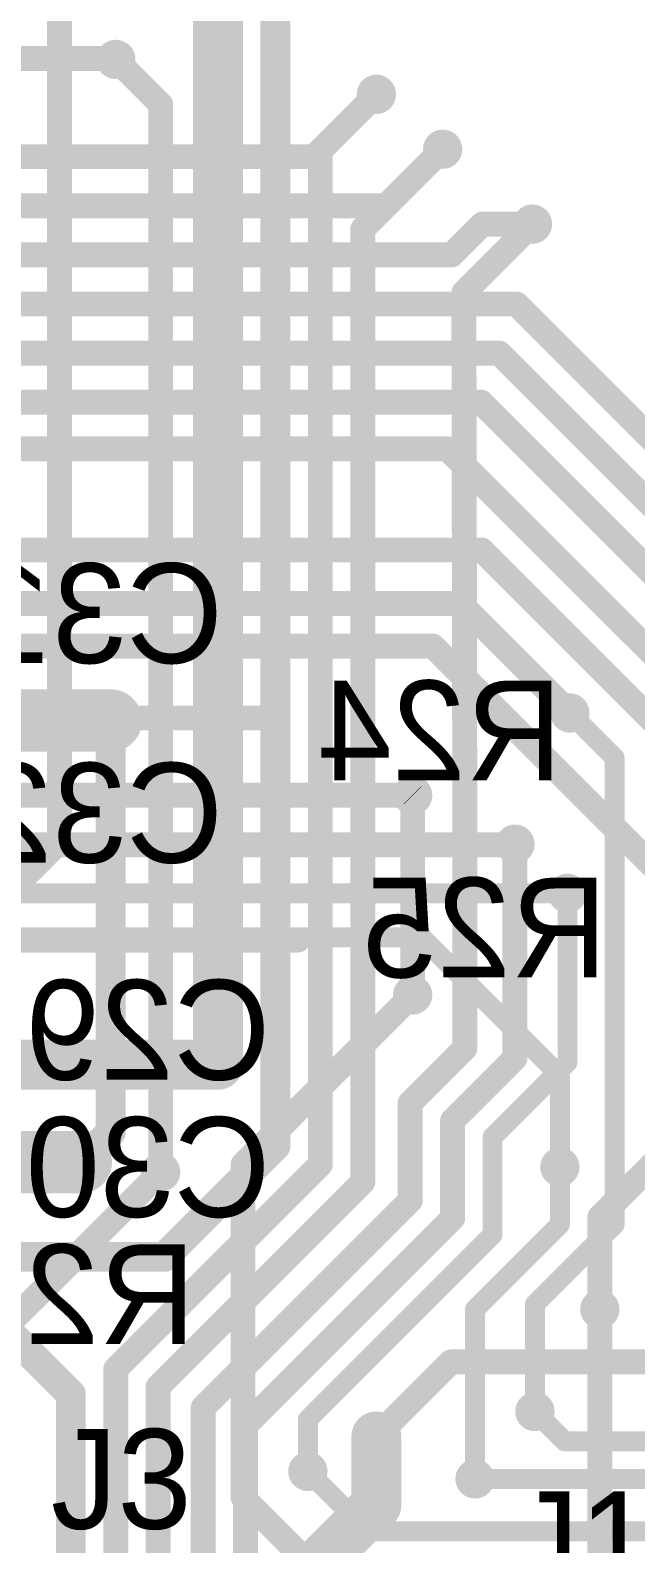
# Model space of a CAD drawing. Header units: millimetres. Extents: x 0.85 to 4.91, y 0.77 to 5.15.
# Drawn here: x 1.224 to 1.466, y 2.584 to 3.191 of the extents above; entities that cross this region are included whole.
import ezdxf

# ---------------------------------------------------------------- set-up
doc = ezdxf.new("R2010")
doc.units = ezdxf.units.MM
doc.header["$MEASUREMENT"] = 0
for name, color, linetype in [('BottomLayer', 5, 'Continuous'), ('BottomOverlay', 54, 'Continuous'), ('MultiLayer', 9, 'Continuous'), ('TopLayer', 1, 'Continuous'), ('TopOverlay', 2, 'Continuous'), ('ViaHoleLayer', 16, 'Continuous')]:
    doc.layers.add(name, color=color, linetype=linetype)

msp = doc.modelspace()

# ---------------------------------------------------------------- linework, layer by layer
at = {"layer": 'BottomLayer'}
for points, const_width in [([(1.299, 2.776), (1.299, 3.375)], 0.02), ([(1.2355, 2.8655), (1.2355, 3.3555)], 0.01), ([(1.322, 2.74346), (1.322, 3.345)], 0.012), ([(1.258, 3.179), (1.276, 3.161)], 0.01), ([(1.34, 3.14255), (1.36245, 3.165)], 0.01), ([(1.276, 2.733), (1.276, 3.161)], 0.01), ([(1.34, 2.736), (1.34, 3.14255)], 0.01), ([(1.357, 3.111), (1.389, 3.143)], 0.01), ([(1.357, 2.72896), (1.357, 3.111)], 0.01), ([(1.39753, 3.08553), (1.425, 3.113)], 0.01), ([(1.39753, 3.082), (1.39753, 3.08553)], 0.01), ([(1.39753, 3.082), (1.39787, 2.89213)], 0.01), ([(1.256, 2.749), (1.256, 2.914)], 0.012), ([(1.44, 2.917), (1.45792, 2.89908)], 0.008), ([(1.45792, 2.71192), (1.45792, 2.89908)], 0.008), ([(1.39787, 2.78254), (1.39787, 2.89213)], 0.01), ([(1.377, 2.804), (1.377, 2.884)], 0.01), ([(1.19405, 2.82405), (1.2355, 2.8655)], 0.01), ([(1.418, 2.77863), (1.418, 2.86442)], 0.01), ([(1.43905, 2.77705), (1.43905, 2.84473)], 0.008), ([(1.376, 2.76067), (1.39787, 2.78254)], 0.01), ([(1.393, 2.75363), (1.418, 2.77863)], 0.01), ([(1.409, 2.747), (1.43905, 2.77705)], 0.008), ([(1.376, 2.7215), (1.376, 2.76067)], 0.01), ([(1.244, 2.737), (1.256, 2.749)], 0.012), ([(1.393, 2.71446), (1.393, 2.75363)], 0.01), ([(1.184, 2.737), (1.244, 2.737)], 0.025), ([(1.27754, 2.699), (1.322, 2.74346)], 0.012), ([(1.409, 2.70783), (1.409, 2.747)], 0.008), ([(1.258, 2.654), (1.34, 2.736)], 0.01), ([(1.436, 2.712), (1.436, 2.735)], 0.008), ([(1.275, 2.64696), (1.357, 2.72896)], 0.01), ([(1.293, 2.6385), (1.376, 2.7215)], 0.01), ([(1.31, 2.63146), (1.393, 2.71446)], 0.01), ([(1.402, 2.678), (1.436, 2.712)], 0.008), ([(1.426, 2.68), (1.45792, 2.71192)], 0.008), ([(1.335, 2.63383), (1.409, 2.70783)], 0.008), ([(1.16483, 2.699), (1.27754, 2.699)], 0.012), ([(1.402, 2.61), (1.402, 2.678)], 0.008), ([(1.426, 2.637), (1.426, 2.68)], 0.008), ([(1.452, 2.514), (1.452, 2.678)], 0.01), ([(1.212, 2.672), (1.24, 2.644)], 0.012), ([(1.258, 2.373), (1.258, 2.654)], 0.01), ([(1.275, 2.38146), (1.275, 2.64696)], 0.01), ([(1.24, 2.36554), (1.24, 2.644)], 0.012), ([(1.293, 2.3875), (1.293, 2.6385)], 0.01), ([(1.31, 2.39454), (1.31, 2.63146)], 0.01), ([(1.335, 2.613), (1.335, 2.63383)], 0.008), ([(1.36245, 2.59945), (1.36245, 2.627)], 0.02), ([(1.336, 2.573), (1.36245, 2.59945)], 0.02)]:
    msp.add_lwpolyline(points, dxfattribs=dict(at, const_width=const_width))
for points, const_width in [([(1.25406, 3.179, 1), (1.26194, 3.179, 1)], 0.00787), ([(1.2555, 3.179, 1), (1.2605, 3.179, 1)], 0.005), ([(1.35851, 3.165, 1), (1.36639, 3.165, 1)], 0.00787), ([(1.35995, 3.165, 1), (1.36495, 3.165, 1)], 0.005), ([(1.2735, 3.161, 1), (1.2785, 3.161, 1)], 0.005), ([(1.2735, 3.161, 1), (1.2785, 3.161, 1)], 0.005), ([(1.38506, 3.143, 1), (1.39294, 3.143, 1)], 0.00787), ([(1.3375, 3.14255, 1), (1.3425, 3.14255, 1)], 0.005), ([(1.3375, 3.14255, 1), (1.3425, 3.14255, 1)], 0.005), ([(1.3865, 3.143, 1), (1.3915, 3.143, 1)], 0.005), ([(1.42106, 3.113, 1), (1.42894, 3.113, 1)], 0.00787), ([(1.3545, 3.111, 1), (1.3595, 3.111, 1)], 0.005), ([(1.3545, 3.111, 1), (1.3595, 3.111, 1)], 0.005), ([(1.4225, 3.113, 1), (1.4275, 3.113, 1)], 0.005), ([(1.39503, 3.08553, 1), (1.40003, 3.08553, 1)], 0.005), ([(1.39503, 3.08553, 1), (1.40003, 3.08553, 1)], 0.005), ([(1.39503, 3.082, 1), (1.40003, 3.082, 1)], 0.005), ([(1.39503, 3.082, 1), (1.40003, 3.082, 1)], 0.005), ([(1.43606, 2.917, 1), (1.44394, 2.917, 1)], 0.00787), ([(1.25206, 2.914, 1), (1.25994, 2.914, 1)], 0.00787), ([(1.253, 2.914, 1), (1.259, 2.914, 1)], 0.006), ([(1.438, 2.917, 1), (1.442, 2.917, 1)], 0.004), ([(1.45592, 2.89908, 1), (1.45992, 2.89908, 1)], 0.004), ([(1.45592, 2.89908, 1), (1.45992, 2.89908, 1)], 0.004), ([(1.39537, 2.89213, 1), (1.40037, 2.89213, 1)], 0.005), ([(1.39537, 2.89213, 1), (1.40037, 2.89213, 1)], 0.005), ([(1.37306, 2.884, 1), (1.38094, 2.884, 1)], 0.00787), ([(1.3745, 2.884, 1), (1.3795, 2.884, 1)], 0.005), ([(1.233, 2.8655, 1), (1.238, 2.8655, 1)], 0.005), ([(1.233, 2.8655, 1), (1.238, 2.8655, 1)], 0.005), ([(1.41406, 2.86442, 1), (1.42194, 2.86442, 1)], 0.00787), ([(1.4155, 2.86442, 1), (1.4205, 2.86442, 1)], 0.005), ([(1.43511, 2.84473, 1), (1.44298, 2.84473, 1)], 0.00787), ([(1.43705, 2.84473, 1), (1.44105, 2.84473, 1)], 0.004), ([(1.37306, 2.804, 1), (1.38094, 2.804, 1)], 0.00787), ([(1.3745, 2.804, 1), (1.3795, 2.804, 1)], 0.005), ([(1.294, 2.776, 1), (1.304, 2.776, 1)], 0.01), ([(1.39537, 2.78254, 1), (1.40037, 2.78254, 1)], 0.005), ([(1.39537, 2.78254, 1), (1.40037, 2.78254, 1)], 0.005), ([(1.29506, 2.776, 1), (1.30294, 2.776, 1)], 0.00787), ([(1.4155, 2.77863, 1), (1.4205, 2.77863, 1)], 0.005), ([(1.4155, 2.77863, 1), (1.4205, 2.77863, 1)], 0.005), ([(1.43705, 2.77705, 1), (1.44105, 2.77705, 1)], 0.004), ([(1.43705, 2.77705, 1), (1.44105, 2.77705, 1)], 0.004), ([(1.3735, 2.76067, 1), (1.3785, 2.76067, 1)], 0.005), ([(1.3735, 2.76067, 1), (1.3785, 2.76067, 1)], 0.005), ([(1.253, 2.749, 1), (1.259, 2.749, 1)], 0.006), ([(1.253, 2.749, 1), (1.259, 2.749, 1)], 0.006), ([(1.3905, 2.75363, 1), (1.3955, 2.75363, 1)], 0.005), ([(1.3905, 2.75363, 1), (1.3955, 2.75363, 1)], 0.005), ([(1.23775, 2.737, 1), (1.25025, 2.737, 1)], 0.0125), ([(1.319, 2.74346, 1), (1.325, 2.74346, 1)], 0.006), ([(1.319, 2.74346, 1), (1.325, 2.74346, 1)], 0.006), ([(1.407, 2.747, 1), (1.411, 2.747, 1)], 0.004), ([(1.407, 2.747, 1), (1.411, 2.747, 1)], 0.004), ([(1.24006, 2.737, 1), (1.24794, 2.737, 1)], 0.00787), ([(1.241, 2.737, 1), (1.247, 2.737, 1)], 0.006), ([(1.43206, 2.735, 1), (1.43994, 2.735, 1)], 0.00787), ([(1.27206, 2.733, 1), (1.27994, 2.733, 1)], 0.00787), ([(1.2735, 2.733, 1), (1.2785, 2.733, 1)], 0.005), ([(1.3375, 2.736, 1), (1.3425, 2.736, 1)], 0.005), ([(1.3375, 2.736, 1), (1.3425, 2.736, 1)], 0.005), ([(1.434, 2.735, 1), (1.438, 2.735, 1)], 0.004), ([(1.3545, 2.72896, 1), (1.3595, 2.72896, 1)], 0.005), ([(1.3545, 2.72896, 1), (1.3595, 2.72896, 1)], 0.005), ([(1.3735, 2.7215, 1), (1.3785, 2.7215, 1)], 0.005), ([(1.3735, 2.7215, 1), (1.3785, 2.7215, 1)], 0.005), ([(1.3905, 2.71446, 1), (1.3955, 2.71446, 1)], 0.005), ([(1.3905, 2.71446, 1), (1.3955, 2.71446, 1)], 0.005), ([(1.434, 2.712, 1), (1.438, 2.712, 1)], 0.004), ([(1.434, 2.712, 1), (1.438, 2.712, 1)], 0.004), ([(1.45592, 2.71192, 1), (1.45992, 2.71192, 1)], 0.004), ([(1.45592, 2.71192, 1), (1.45992, 2.71192, 1)], 0.004), ([(1.407, 2.70783, 1), (1.411, 2.70783, 1)], 0.004), ([(1.407, 2.70783, 1), (1.411, 2.70783, 1)], 0.004), ([(1.27454, 2.699, 1), (1.28054, 2.699, 1)], 0.006), ([(1.27454, 2.699, 1), (1.28054, 2.699, 1)], 0.006), ([(1.4, 2.678, 1), (1.404, 2.678, 1)], 0.004), ([(1.4, 2.678, 1), (1.404, 2.678, 1)], 0.004), ([(1.424, 2.68, 1), (1.428, 2.68, 1)], 0.004), ([(1.424, 2.68, 1), (1.428, 2.68, 1)], 0.004), ([(1.44806, 2.678, 1), (1.45594, 2.678, 1)], 0.00787), ([(1.4495, 2.678, 1), (1.4545, 2.678, 1)], 0.005), ([(1.2555, 2.654, 1), (1.2605, 2.654, 1)], 0.005), ([(1.2555, 2.654, 1), (1.2605, 2.654, 1)], 0.005), ([(1.2725, 2.64696, 1), (1.2775, 2.64696, 1)], 0.005), ([(1.2725, 2.64696, 1), (1.2775, 2.64696, 1)], 0.005), ([(1.237, 2.644, 1), (1.243, 2.644, 1)], 0.006), ([(1.237, 2.644, 1), (1.243, 2.644, 1)], 0.006), ([(1.2905, 2.6385, 1), (1.2955, 2.6385, 1)], 0.005), ([(1.2905, 2.6385, 1), (1.2955, 2.6385, 1)], 0.005), ([(1.42206, 2.637, 1), (1.42994, 2.637, 1)], 0.00787), ([(1.424, 2.637, 1), (1.428, 2.637, 1)], 0.004), ([(1.3075, 2.63146, 1), (1.3125, 2.63146, 1)], 0.005), ([(1.3075, 2.63146, 1), (1.3125, 2.63146, 1)], 0.005), ([(1.333, 2.63383, 1), (1.337, 2.63383, 1)], 0.004), ([(1.333, 2.63383, 1), (1.337, 2.63383, 1)], 0.004), ([(1.35745, 2.627, 1), (1.36745, 2.627, 1)], 0.01), ([(1.35851, 2.627, 1), (1.36639, 2.627, 1)], 0.00787), ([(1.33106, 2.613, 1), (1.33894, 2.613, 1)], 0.00787), ([(1.333, 2.613, 1), (1.337, 2.613, 1)], 0.004), ([(1.39806, 2.61, 1), (1.40594, 2.61, 1)], 0.00787), ([(1.35745, 2.59945, 1), (1.36745, 2.59945, 1)], 0.01), ([(1.35745, 2.59945, 1), (1.36745, 2.59945, 1)], 0.01), ([(1.4, 2.61, 1), (1.404, 2.61, 1)], 0.004)]:
    msp.add_lwpolyline(points, format="xyb", close=True, dxfattribs=dict(at, const_width=const_width))
at = {"layer": 'BottomOverlay', "const_width": 0.01}
for points in [[(1.167, 2.915), (1.318, 2.915)], [(1.186, 2.826), (1.331, 2.826)]]:
    msp.add_lwpolyline(points, dxfattribs=at)
at = {"layer": 'BottomOverlay', "const_width": 0.005}
for points in [[(1.3155, 2.915, 1), (1.3205, 2.915, 1)], [(1.3285, 2.826, 1), (1.3335, 2.826, 1)]]:
    msp.add_lwpolyline(points, format="xyb", close=True, dxfattribs=at)
at = {"layer": 'MultiLayer', "const_width": 0.00787}
for points in [[(1.25406, 3.179, 1), (1.26194, 3.179, 1)], [(1.35851, 3.165, 1), (1.36639, 3.165, 1)], [(1.38506, 3.143, 1), (1.39294, 3.143, 1)], [(1.42106, 3.113, 1), (1.42894, 3.113, 1)], [(1.43606, 2.917, 1), (1.44394, 2.917, 1)], [(1.25206, 2.914, 1), (1.25994, 2.914, 1)], [(1.37306, 2.884, 1), (1.38094, 2.884, 1)], [(1.41406, 2.86442, 1), (1.42194, 2.86442, 1)], [(1.43511, 2.84473, 1), (1.44298, 2.84473, 1)], [(1.37306, 2.804, 1), (1.38094, 2.804, 1)], [(1.29506, 2.776, 1), (1.30294, 2.776, 1)], [(1.24006, 2.737, 1), (1.24794, 2.737, 1)], [(1.43206, 2.735, 1), (1.43994, 2.735, 1)], [(1.27206, 2.733, 1), (1.27994, 2.733, 1)], [(1.44806, 2.678, 1), (1.45594, 2.678, 1)], [(1.42206, 2.637, 1), (1.42994, 2.637, 1)], [(1.35851, 2.627, 1), (1.36639, 2.627, 1)], [(1.33106, 2.613, 1), (1.33894, 2.613, 1)], [(1.39806, 2.61, 1), (1.40594, 2.61, 1)]]:
    msp.add_lwpolyline(points, format="xyb", close=True, dxfattribs=at)
at = {"layer": 'TopLayer'}
for points, const_width in [([(1.25406, 3.179, 1), (1.26194, 3.179, 1)], 0.00787), ([(1.2555, 3.17938, 1), (1.2605, 3.17938, 1)], 0.005), ([(1.35851, 3.165, 1), (1.36639, 3.165, 1)], 0.00787), ([(1.35995, 3.165, 1), (1.36495, 3.165, 1)], 0.005), ([(1.38506, 3.143, 1), (1.39294, 3.143, 1)], 0.00787), ([(1.33496, 3.14001, 1), (1.33996, 3.14001, 1)], 0.005), ([(1.33496, 3.14001, 1), (1.33996, 3.14001, 1)], 0.005), ([(1.3865, 3.143, 1), (1.3915, 3.143, 1)], 0.005), ([(1.36382, 3.12032, 1), (1.36882, 3.12032, 1)], 0.005), ([(1.36382, 3.12032, 1), (1.36882, 3.12032, 1)], 0.005), ([(1.42106, 3.113, 1), (1.42894, 3.113, 1)], 0.00787), ([(1.4025, 3.113, 1), (1.4075, 3.113, 1)], 0.005), ([(1.4025, 3.113, 1), (1.4075, 3.113, 1)], 0.005), ([(1.4225, 3.113, 1), (1.4275, 3.113, 1)], 0.005), ([(1.39014, 3.10064, 1), (1.39514, 3.10064, 1)], 0.005), ([(1.39014, 3.10064, 1), (1.39514, 3.10064, 1)], 0.005), ([(1.41615, 3.08095, 1), (1.42115, 3.08095, 1)], 0.005), ([(1.41615, 3.08095, 1), (1.42115, 3.08095, 1)], 0.005), ([(1.40923, 3.06127, 1), (1.41423, 3.06127, 1)], 0.005), ([(1.40923, 3.06127, 1), (1.41423, 3.06127, 1)], 0.005), ([(1.40192, 3.04158, 1), (1.40692, 3.04158, 1)], 0.005), ([(1.40192, 3.04158, 1), (1.40692, 3.04158, 1)], 0.005), ([(1.38844, 3.0229, 1), (1.39344, 3.0229, 1)], 0.005), ([(1.38844, 3.0229, 1), (1.39344, 3.0229, 1)], 0.005), ([(1.40216, 2.98234, 1), (1.40716, 2.98234, 1)], 0.005), ([(1.40216, 2.98234, 1), (1.40716, 2.98234, 1)], 0.005), ([(1.39365, 2.96085, 1), (1.39865, 2.96085, 1)], 0.005), ([(1.39365, 2.96085, 1), (1.39865, 2.96085, 1)], 0.005), ([(1.38254, 2.94385, 1), (1.38754, 2.94385, 1)], 0.005), ([(1.38254, 2.94385, 1), (1.38754, 2.94385, 1)], 0.005), ([(1.24975, 2.914, 1), (1.26225, 2.914, 1)], 0.0125), ([(1.43606, 2.917, 1), (1.44394, 2.917, 1)], 0.00787), ([(1.25206, 2.914, 1), (1.25994, 2.914, 1)], 0.00787), ([(1.4375, 2.917, 1), (1.4425, 2.917, 1)], 0.005), ([(1.37306, 2.884, 1), (1.38094, 2.884, 1)], 0.00787), ([(1.3744, 2.8841, 1), (1.3794, 2.8841, 1)], 0.005), ([(1.3744, 2.8841, 1), (1.3794, 2.8841, 1)], 0.005), ([(1.3745, 2.884, 1), (1.3795, 2.884, 1)], 0.005), ([(1.41406, 2.86442, 1), (1.42194, 2.86442, 1)], 0.00787), ([(1.4155, 2.86413, 1), (1.4205, 2.86413, 1)], 0.005), ([(1.43511, 2.84473, 1), (1.44298, 2.84473, 1)], 0.00787), ([(1.43705, 2.84473, 1), (1.44105, 2.84473, 1)], 0.004), ([(1.37864, 2.82705, 1), (1.38264, 2.82705, 1)], 0.004), ([(1.37864, 2.82705, 1), (1.38264, 2.82705, 1)], 0.004), ([(1.37306, 2.804, 1), (1.38094, 2.804, 1)], 0.00787), ([(1.3745, 2.804, 1), (1.3795, 2.804, 1)], 0.005), ([(1.294, 2.776, 1), (1.304, 2.776, 1)], 0.01), ([(1.29506, 2.776, 1), (1.30294, 2.776, 1)], 0.00787), ([(1.434, 2.77169, 1), (1.438, 2.77169, 1)], 0.004), ([(1.434, 2.77169, 1), (1.438, 2.77169, 1)], 0.004), ([(1.23775, 2.737, 1), (1.25025, 2.737, 1)], 0.0125), ([(1.24006, 2.737, 1), (1.24794, 2.737, 1)], 0.00787), ([(1.43206, 2.735, 1), (1.43994, 2.735, 1)], 0.00787), ([(1.27206, 2.733, 1), (1.27994, 2.733, 1)], 0.00787), ([(1.2735, 2.733, 1), (1.2785, 2.733, 1)], 0.005), ([(1.3065, 2.736, 1), (1.3115, 2.736, 1)], 0.005), ([(1.3065, 2.736, 1), (1.3115, 2.736, 1)], 0.005), ([(1.434, 2.735, 1), (1.438, 2.735, 1)], 0.004), ([(1.4495, 2.715, 1), (1.4545, 2.715, 1)], 0.005), ([(1.4495, 2.715, 1), (1.4545, 2.715, 1)], 0.005), ([(1.44806, 2.678, 1), (1.45594, 2.678, 1)], 0.00787), ([(1.4495, 2.678, 1), (1.4545, 2.678, 1)], 0.005), ([(1.38982, 2.65687, 1), (1.39482, 2.65687, 1)], 0.005), ([(1.38982, 2.65687, 1), (1.39482, 2.65687, 1)], 0.005), ([(1.42206, 2.637, 1), (1.42994, 2.637, 1)], 0.00787), ([(1.424, 2.637, 1), (1.428, 2.637, 1)], 0.004), ([(1.35851, 2.627, 1), (1.36639, 2.627, 1)], 0.00787), ([(1.35995, 2.627, 1), (1.36495, 2.627, 1)], 0.005), ([(1.436, 2.625, 1), (1.44, 2.625, 1)], 0.004), ([(1.436, 2.625, 1), (1.44, 2.625, 1)], 0.004), ([(1.33106, 2.613, 1), (1.33894, 2.613, 1)], 0.00787), ([(1.333, 2.613, 1), (1.337, 2.613, 1)], 0.004), ([(1.39806, 2.61, 1), (1.40594, 2.61, 1)], 0.00787), ([(1.4, 2.61, 1), (1.404, 2.61, 1)], 0.004), ([(1.3065, 2.6025, 1), (1.3115, 2.6025, 1)], 0.005), ([(1.3065, 2.6025, 1), (1.3115, 2.6025, 1)], 0.005), ([(1.357, 2.589, 1), (1.361, 2.589, 1)], 0.004), ([(1.357, 2.589, 1), (1.361, 2.589, 1)], 0.004)]:
    msp.add_lwpolyline(points, format="xyb", close=True, dxfattribs=dict(at, const_width=const_width))
for points, const_width in [([(1.03105, 3.17938), (1.258, 3.17938)], 0.01), ([(1.33746, 3.14001), (1.36245, 3.165)], 0.01), ([(1.03105, 3.14001), (1.33746, 3.14001)], 0.01), ([(1.36632, 3.12032), (1.389, 3.143)], 0.01), ([(1.03105, 3.12032), (1.36632, 3.12032)], 0.01), ([(1.39264, 3.10064), (1.405, 3.113)], 0.01), ([(1.405, 3.113), (1.425, 3.113)], 0.01), ([(1.03105, 3.10064), (1.39264, 3.10064)], 0.01), ([(1.03105, 3.08095), (1.41865, 3.08095)], 0.01), ([(1.41865, 3.08095), (1.5576, 2.942)], 0.01), ([(1.03105, 3.06127), (1.41173, 3.06127)], 0.01), ([(1.41173, 3.06127), (1.56002, 2.91298)], 0.01), ([(1.03105, 3.04158), (1.40442, 3.04158)], 0.01), ([(1.40442, 3.04158), (1.553, 2.893)], 0.01), ([(1.03205, 3.0229), (1.39094, 3.0229)], 0.01), ([(1.39094, 3.0229), (1.536, 2.87784)], 0.01), ([(1.03124, 2.98234), (1.40466, 2.98234)], 0.01), ([(1.40466, 2.98234), (1.518, 2.869)], 0.01), ([(1.03304, 2.96085), (1.39615, 2.96085)], 0.01), ([(1.39615, 2.96085), (1.44, 2.917)], 0.01), ([(1.03174, 2.94385), (1.38504, 2.94385)], 0.01), ([(1.38504, 2.94385), (1.501, 2.82789)], 0.01), ([(1.211, 2.914), (1.256, 2.914)], 0.025), ([(1.03105, 2.8841), (1.3769, 2.8841)], 0.01), ([(1.3769, 2.8841), (1.377, 2.884)], 0.01), ([(1.03134, 2.86413), (1.418, 2.86413)], 0.01), ([(1.03105, 2.84473), (1.43905, 2.84473)], 0.008), ([(1.03305, 2.82705), (1.38064, 2.82705)], 0.008), ([(1.38064, 2.82705), (1.436, 2.77169)], 0.008), ([(1.309, 2.736), (1.377, 2.804)], 0.01), ([(1.08982, 2.776), (1.299, 2.776)], 0.02), ([(1.436, 2.735), (1.436, 2.77169)], 0.008), ([(1.452, 2.715), (1.501, 2.764)], 0.01), ([(1.183, 2.737), (1.244, 2.737)], 0.025), ([(1.215, 2.672), (1.276, 2.733)], 0.01), ([(1.309, 2.6025), (1.309, 2.736)], 0.01), ([(1.452, 2.678), (1.452, 2.715)], 0.01), ([(1.36245, 2.627), (1.39232, 2.65687)], 0.01), ([(1.39232, 2.65687), (1.50798, 2.65687)], 0.01), ([(1.426, 2.637), (1.438, 2.625)], 0.008), ([(1.438, 2.625), (1.605, 2.625)], 0.008), ([(1.335, 2.613), (1.359, 2.589)], 0.008), ([(1.402, 2.61), (1.633, 2.61)], 0.008), ([(1.309, 2.6025), (1.34414, 2.56736)], 0.01), ([(1.359, 2.589), (1.611, 2.589)], 0.008)]:
    msp.add_lwpolyline(points, dxfattribs=dict(at, const_width=const_width))
at = {"layer": 'ViaHoleLayer', "const_width": 0.00394}
for points in [[(1.25603, 3.179, 1), (1.25997, 3.179, 1)], [(1.36048, 3.165, 1), (1.36442, 3.165, 1)], [(1.38703, 3.143, 1), (1.39097, 3.143, 1)], [(1.42303, 3.113, 1), (1.42697, 3.113, 1)], [(1.43803, 2.917, 1), (1.44197, 2.917, 1)], [(1.25403, 2.914, 1), (1.25797, 2.914, 1)], [(1.37503, 2.884, 1), (1.37897, 2.884, 1)], [(1.41603, 2.86442, 1), (1.41997, 2.86442, 1)], [(1.43708, 2.84473, 1), (1.44102, 2.84473, 1)], [(1.37503, 2.804, 1), (1.37897, 2.804, 1)], [(1.29703, 2.776, 1), (1.30097, 2.776, 1)], [(1.24203, 2.737, 1), (1.24597, 2.737, 1)], [(1.27403, 2.733, 1), (1.27797, 2.733, 1)], [(1.43403, 2.735, 1), (1.43797, 2.735, 1)], [(1.45003, 2.678, 1), (1.45397, 2.678, 1)], [(1.42403, 2.637, 1), (1.42797, 2.637, 1)], [(1.36048, 2.627, 1), (1.36442, 2.627, 1)], [(1.33303, 2.613, 1), (1.33697, 2.613, 1)], [(1.40003, 2.61, 1), (1.40397, 2.61, 1)]]:
    msp.add_lwpolyline(points, format="xyb", close=True, dxfattribs=at)

# ---------------------------------------------------------------- texts
at = {"layer": 'BottomOverlay', "text_generation_flag": 2}
for s, p in [('C31', (1.301, 2.937)), ('R24', (1.437, 2.89)), ('C32', (1.301, 2.857)), ('R25', (1.455, 2.811)), ('C29', (1.32, 2.77)), ('C30', (1.32, 2.715)), ('R26', (1.29, 2.664))]:
    msp.add_text(s, height=0.04, dxfattribs=at).set_placement(p)
at = {"layer": 'TopOverlay'}
for s, p in [('J3', (1.23194, 2.59)), ('J15', (1.417, 2.565))]:
    msp.add_text(s, height=0.04, dxfattribs=at).set_placement(p)

doc.saveas('drawing.dxf')
